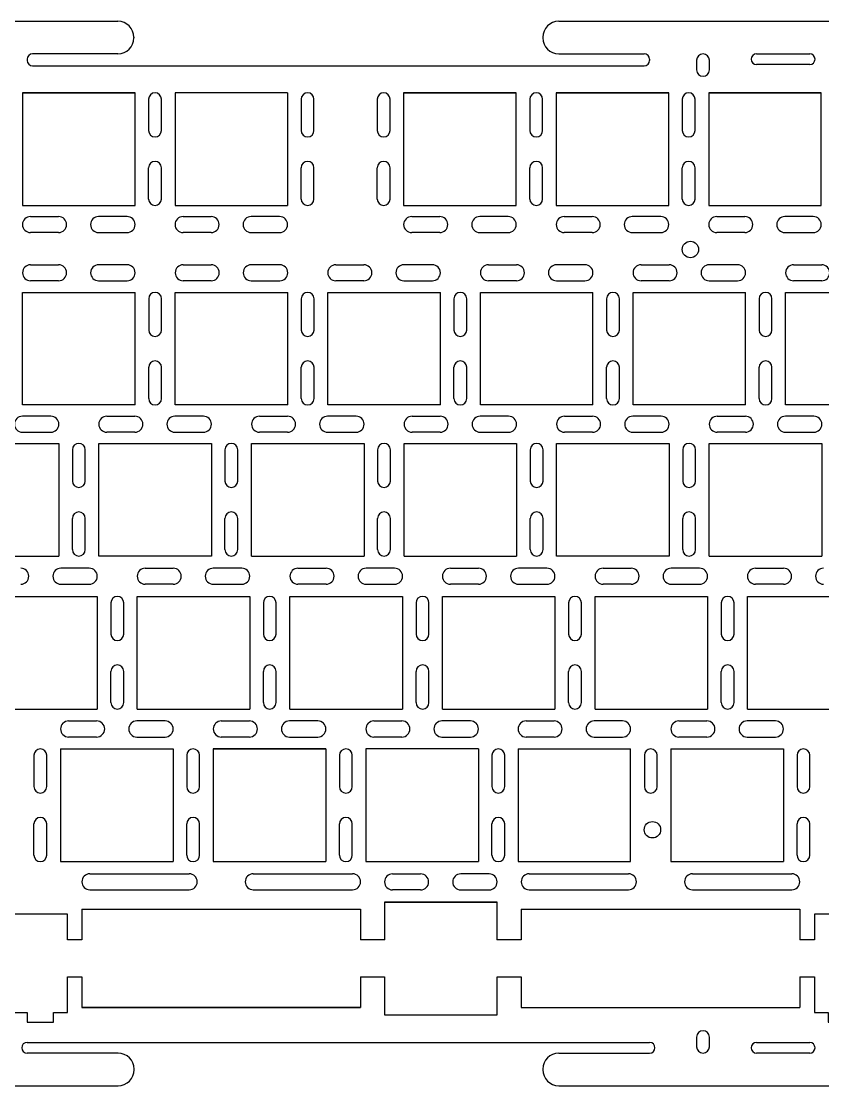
# Model space of a CAD drawing. Header units: millimetres. Extents: x -11 to 6802, y 2 to 721.
# Drawn here: x 5091.5 to 5191.5, y 533.9 to 666.7 of the extents above; entities that cross this region are included whole.
import ezdxf

# ---------------------------------------------------------------- set-up
doc = ezdxf.new("R2010")
doc.units = ezdxf.units.MM

msp = doc.modelspace()

# ---------------------------------------------------------------- linework, layer by layer
for p, q in [((5047.581, 666.668), (5103.561, 666.668)), ((5158.601, 666.668), (5214.601, 666.668)), ((5105.561, 664.668), (5105.561, 664.608)), ((5156.601, 664.668), (5156.601, 664.608)), ((5103.561, 662.608), (5092.901, 662.608)), ((5158.601, 662.608), (5169.261, 662.608)), ((5176.601, 662.608), (5176.601, 662.608)), ((5183.271, 662.608), (5189.911, 662.608)), ((5092.231, 661.938), (5092.231, 661.778)), ((5169.931, 661.938), (5169.931, 661.778)), ((5175.801, 661.808), (5175.801, 660.608)), ((5177.401, 660.608), (5177.401, 661.808)), ((5182.601, 661.938), (5182.601, 661.938)), ((5189.911, 661.268), (5183.271, 661.268)), ((5190.581, 661.938), (5190.581, 661.938)), ((5092.901, 661.108), (5169.261, 661.108)), ((5091.651, 657.748), (5091.651, 643.698)), ((5105.701, 657.748), (5091.651, 657.748)), ((5091.651, 657.748), (5105.701, 657.748)), ((5105.701, 643.698), (5105.701, 657.748)), ((5108.196, 657.748), (5108.196, 657.748)), ((5110.691, 657.748), (5110.691, 643.698)), ((5124.741, 657.748), (5110.691, 657.748)), ((5124.741, 657.748), (5124.741, 643.698)), ((5127.236, 657.748), (5127.236, 657.748)), ((5136.736, 657.748), (5136.736, 657.748)), ((5139.231, 657.748), (5139.231, 643.698)), ((5153.281, 657.748), (5139.231, 657.748)), ((5139.231, 657.748), (5153.281, 657.748)), ((5153.281, 643.698), (5153.281, 657.748)), ((5155.776, 657.748), (5155.776, 657.748)), ((5158.271, 657.748), (5158.271, 643.698)), ((5172.321, 657.748), (5158.271, 657.748)), ((5158.271, 657.748), (5172.321, 657.748)), ((5172.321, 643.698), (5172.321, 657.748)), ((5177.311, 657.748), (5177.311, 643.698)), ((5191.361, 657.748), (5177.311, 657.748)), ((5177.311, 657.748), (5191.361, 657.748)), ((5191.361, 643.698), (5191.361, 657.748)), ((5107.396, 656.948), (5107.396, 653.048)), ((5108.996, 653.048), (5108.996, 656.948)), ((5126.436, 656.948), (5126.436, 653.048)), ((5128.036, 653.048), (5128.036, 656.948)), ((5135.936, 656.948), (5135.936, 653.048)), ((5137.536, 653.048), (5137.536, 656.948)), ((5154.976, 656.948), (5154.976, 653.048)), ((5156.576, 653.048), (5156.576, 656.948)), ((5174.016, 656.948), (5174.016, 653.048)), ((5175.616, 653.048), (5175.616, 656.948)), ((5108.196, 652.248), (5108.196, 652.248)), ((5127.236, 652.248), (5127.236, 652.248)), ((5136.736, 652.248), (5136.736, 652.248)), ((5155.776, 652.248), (5155.776, 652.248)), ((5174.816, 652.248), (5174.816, 652.248)), ((5107.396, 644.498), (5107.396, 648.398)), ((5108.196, 649.198), (5108.196, 649.198)), ((5108.996, 644.498), (5108.996, 648.398)), ((5126.436, 644.498), (5126.436, 648.398)), ((5127.236, 649.198), (5127.236, 649.198)), ((5128.036, 644.498), (5128.036, 648.398)), ((5135.936, 644.498), (5135.936, 648.398)), ((5136.736, 649.198), (5136.736, 649.198)), ((5137.536, 644.498), (5137.536, 648.398)), ((5154.976, 644.498), (5154.976, 648.398)), ((5155.776, 649.198), (5155.776, 649.198)), ((5156.576, 644.498), (5156.576, 648.398)), ((5174.016, 644.498), (5174.016, 648.398)), ((5174.816, 649.198), (5174.816, 649.198)), ((5175.616, 644.498), (5175.616, 648.398)), ((5091.651, 643.698), (5105.701, 643.698)), ((5108.196, 643.698), (5108.196, 643.698)), ((5110.691, 643.698), (5124.741, 643.698)), ((5127.236, 643.698), (5127.236, 643.698)), ((5136.736, 643.698), (5136.736, 643.698)), ((5139.231, 643.698), (5153.281, 643.698)), ((5155.776, 643.698), (5155.776, 643.698)), ((5158.271, 643.698), (5172.321, 643.698)), ((5174.816, 643.698), (5174.816, 643.698)), ((5177.311, 643.698), (5191.361, 643.698)), ((5091.651, 641.308), (5091.651, 641.308)), ((5092.651, 642.308), (5096.151, 642.308)), ((5097.151, 641.308), (5097.151, 641.308)), ((5100.151, 641.308), (5100.151, 641.308)), ((5104.701, 642.308), (5101.151, 642.308)), ((5105.701, 641.308), (5105.701, 641.308)), ((5110.691, 641.308), (5110.691, 641.308)), ((5111.691, 642.308), (5115.191, 642.308)), ((5116.191, 641.308), (5116.191, 641.308)), ((5119.191, 641.308), (5119.191, 641.308)), ((5123.741, 642.308), (5120.191, 642.308)), ((5124.741, 641.308), (5124.741, 641.308)), ((5139.231, 641.308), (5139.231, 641.308)), ((5140.231, 642.308), (5143.731, 642.308)), ((5144.731, 641.308), (5144.731, 641.308)), ((5147.731, 641.308), (5147.731, 641.308)), ((5152.281, 642.308), (5148.731, 642.308)), ((5153.281, 641.308), (5153.281, 641.308)), ((5158.271, 641.308), (5158.271, 641.308)), ((5159.271, 642.308), (5162.771, 642.308)), ((5163.771, 641.308), (5163.771, 641.308)), ((5166.771, 641.308), (5166.771, 641.308)), ((5171.321, 642.308), (5167.771, 642.308)), ((5172.321, 641.308), (5172.321, 641.308)), ((5177.311, 641.308), (5177.311, 641.308)), ((5178.311, 642.308), (5181.811, 642.308)), ((5182.811, 641.308), (5182.811, 641.308)), ((5185.811, 641.308), (5185.811, 641.308)), ((5190.361, 642.308), (5186.811, 642.308)), ((5191.361, 641.308), (5191.361, 641.308)), ((5096.151, 640.308), (5092.651, 640.308)), ((5101.151, 640.308), (5104.701, 640.308)), ((5115.191, 640.308), (5111.691, 640.308)), ((5120.191, 640.308), (5123.741, 640.308)), ((5143.731, 640.308), (5140.231, 640.308)), ((5148.731, 640.308), (5152.281, 640.308)), ((5162.771, 640.308), (5159.271, 640.308)), ((5167.771, 640.308), (5171.321, 640.308)), ((5181.811, 640.308), (5178.311, 640.308)), ((5186.811, 640.308), (5190.361, 640.308)), ((5092.661, 636.298), (5096.161, 636.298)), ((5104.711, 636.298), (5101.161, 636.298)), ((5111.711, 636.298), (5115.211, 636.298)), ((5123.761, 636.298), (5120.211, 636.298)), ((5130.761, 636.298), (5134.261, 636.298)), ((5142.811, 636.298), (5139.261, 636.298)), ((5149.811, 636.298), (5153.311, 636.298)), ((5161.861, 636.298), (5158.311, 636.298)), ((5168.861, 636.298), (5172.361, 636.298)), ((5180.911, 636.298), (5177.361, 636.298)), ((5187.911, 636.298), (5191.411, 636.298)), ((5091.661, 635.298), (5091.661, 635.298)), ((5091.661, 635.298), (5091.661, 635.298)), ((5097.161, 635.298), (5097.161, 635.298)), ((5100.161, 635.298), (5100.161, 635.298)), ((5105.711, 635.298), (5105.711, 635.298)), ((5110.711, 635.298), (5110.711, 635.298)), ((5110.711, 635.298), (5110.711, 635.298)), ((5116.211, 635.298), (5116.211, 635.298)), ((5119.211, 635.298), (5119.211, 635.298)), ((5124.761, 635.298), (5124.761, 635.298)), ((5129.761, 635.298), (5129.761, 635.298)), ((5129.761, 635.298), (5129.761, 635.298)), ((5135.261, 635.298), (5135.261, 635.298)), ((5138.261, 635.298), (5138.261, 635.298)), ((5143.811, 635.298), (5143.811, 635.298)), ((5148.811, 635.298), (5148.811, 635.298)), ((5148.811, 635.298), (5148.811, 635.298)), ((5154.311, 635.298), (5154.311, 635.298)), ((5157.311, 635.298), (5157.311, 635.298)), ((5162.861, 635.298), (5162.861, 635.298)), ((5167.861, 635.298), (5167.861, 635.298)), ((5167.861, 635.298), (5167.861, 635.298)), ((5173.361, 635.298), (5173.361, 635.298)), ((5176.361, 635.298), (5176.361, 635.298)), ((5181.911, 635.298), (5181.911, 635.298)), ((5186.911, 635.298), (5186.911, 635.298)), ((5186.911, 635.298), (5186.911, 635.298)), ((5096.161, 634.298), (5092.661, 634.298)), ((5101.161, 634.298), (5104.711, 634.298)), ((5115.211, 634.298), (5111.711, 634.298)), ((5120.211, 634.298), (5123.761, 634.298)), ((5134.261, 634.298), (5130.761, 634.298)), ((5139.261, 634.298), (5142.811, 634.298)), ((5153.311, 634.298), (5149.811, 634.298)), ((5158.311, 634.298), (5161.861, 634.298)), ((5172.361, 634.298), (5168.861, 634.298)), ((5177.361, 634.298), (5180.911, 634.298)), ((5191.411, 634.298), (5187.911, 634.298)), ((5091.661, 618.808), (5091.661, 632.858)), ((5091.661, 632.858), (5105.711, 632.858)), ((5105.711, 618.808), (5105.711, 632.858)), ((5107.406, 632.058), (5107.406, 628.158)), ((5109.006, 628.158), (5109.006, 632.058)), ((5110.711, 618.808), (5110.711, 632.858)), ((5110.711, 632.858), (5124.761, 632.858)), ((5124.761, 618.808), (5124.761, 632.858)), ((5126.456, 632.058), (5126.456, 628.158)), ((5128.056, 628.158), (5128.056, 632.058)), ((5129.761, 618.808), (5129.761, 632.858)), ((5129.761, 632.858), (5143.811, 632.858)), ((5143.811, 618.808), (5143.811, 632.858)), ((5145.506, 632.058), (5145.506, 628.158)), ((5147.106, 628.158), (5147.106, 632.058)), ((5148.811, 618.808), (5148.811, 632.858)), ((5148.811, 632.858), (5162.861, 632.858)), ((5162.861, 618.808), (5162.861, 632.858)), ((5164.556, 632.058), (5164.556, 628.158)), ((5166.156, 628.158), (5166.156, 632.058)), ((5167.861, 618.808), (5167.861, 632.858)), ((5167.861, 632.858), (5181.911, 632.858)), ((5181.911, 618.808), (5181.911, 632.858)), ((5183.606, 632.058), (5183.606, 628.158)), ((5185.206, 628.158), (5185.206, 632.058)), ((5186.911, 618.808), (5186.911, 632.858)), ((5186.911, 632.858), (5200.961, 632.858)), ((5108.206, 627.358), (5108.206, 627.358)), ((5127.256, 627.358), (5127.256, 627.358)), ((5146.306, 627.358), (5146.306, 627.358)), ((5165.356, 627.358), (5165.356, 627.358)), ((5184.406, 627.358), (5184.406, 627.358)), ((5108.206, 624.308), (5108.206, 624.308)), ((5127.256, 624.308), (5127.256, 624.308)), ((5146.306, 624.308), (5146.306, 624.308)), ((5165.356, 624.308), (5165.356, 624.308)), ((5184.406, 624.308), (5184.406, 624.308)), ((5107.406, 619.608), (5107.406, 623.508)), ((5109.006, 619.608), (5109.006, 623.508)), ((5126.456, 619.608), (5126.456, 623.508)), ((5128.056, 619.608), (5128.056, 623.508)), ((5145.506, 619.608), (5145.506, 623.508)), ((5147.106, 619.608), (5147.106, 623.508)), ((5164.556, 619.608), (5164.556, 623.508)), ((5166.156, 619.608), (5166.156, 623.508)), ((5183.606, 619.608), (5183.606, 623.508)), ((5185.206, 619.608), (5185.206, 623.508)), ((5105.711, 618.808), (5091.661, 618.808)), ((5108.206, 618.808), (5108.206, 618.808)), ((5124.761, 618.808), (5110.711, 618.808)), ((5127.256, 618.808), (5127.256, 618.808)), ((5143.811, 618.808), (5129.761, 618.808)), ((5146.306, 618.808), (5146.306, 618.808)), ((5162.861, 618.808), (5148.811, 618.808)), ((5165.356, 618.808), (5165.356, 618.808)), ((5181.911, 618.808), (5167.861, 618.808)), ((5184.406, 618.808), (5184.406, 618.808)), ((5200.961, 618.808), (5186.911, 618.808)), ((5095.191, 617.413), (5091.641, 617.413)), ((5102.181, 617.413), (5105.681, 617.413)), ((5114.231, 617.413), (5110.681, 617.413)), ((5121.241, 617.413), (5124.741, 617.413)), ((5133.291, 617.413), (5129.741, 617.413)), ((5140.281, 617.413), (5143.781, 617.413)), ((5152.331, 617.413), (5148.781, 617.413)), ((5159.321, 617.413), (5162.821, 617.413)), ((5171.371, 617.413), (5167.821, 617.413)), ((5178.381, 617.413), (5181.881, 617.413)), ((5190.431, 617.413), (5186.881, 617.413)), ((5096.191, 616.413), (5096.191, 616.413)), ((5101.181, 616.413), (5101.181, 616.413)), ((5101.181, 616.413), (5101.181, 616.413)), ((5106.681, 616.413), (5106.681, 616.413)), ((5109.681, 616.413), (5109.681, 616.413)), ((5115.231, 616.413), (5115.231, 616.413)), ((5120.241, 616.413), (5120.241, 616.413)), ((5120.241, 616.413), (5120.241, 616.413)), ((5125.741, 616.413), (5125.741, 616.413)), ((5128.741, 616.413), (5128.741, 616.413)), ((5134.291, 616.413), (5134.291, 616.413)), ((5139.281, 616.413), (5139.281, 616.413)), ((5139.281, 616.413), (5139.281, 616.413)), ((5144.781, 616.413), (5144.781, 616.413)), ((5147.781, 616.413), (5147.781, 616.413)), ((5153.331, 616.413), (5153.331, 616.413)), ((5158.321, 616.413), (5158.321, 616.413)), ((5158.321, 616.413), (5158.321, 616.413)), ((5163.821, 616.413), (5163.821, 616.413)), ((5166.821, 616.413), (5166.821, 616.413)), ((5172.371, 616.413), (5172.371, 616.413)), ((5177.381, 616.413), (5177.381, 616.413)), ((5177.381, 616.413), (5177.381, 616.413)), ((5182.881, 616.413), (5182.881, 616.413)), ((5185.881, 616.413), (5185.881, 616.413)), ((5191.431, 616.413), (5191.431, 616.413)), ((5091.641, 615.413), (5095.191, 615.413)), ((5105.681, 615.413), (5102.181, 615.413)), ((5110.681, 615.413), (5114.231, 615.413)), ((5124.741, 615.413), (5121.241, 615.413)), ((5129.741, 615.413), (5133.291, 615.413)), ((5143.781, 615.413), (5140.281, 615.413)), ((5148.781, 615.413), (5152.331, 615.413)), ((5162.821, 615.413), (5159.321, 615.413)), ((5167.821, 615.413), (5171.371, 615.413)), ((5181.881, 615.413), (5178.381, 615.413)), ((5186.881, 615.413), (5190.431, 615.413)), ((5082.141, 614.018), (5096.191, 614.018)), ((5096.191, 614.018), (5096.191, 599.968)), ((5101.181, 599.968), (5101.181, 614.018)), ((5101.181, 614.018), (5115.231, 614.018)), ((5115.231, 614.018), (5115.231, 599.968)), ((5120.241, 599.968), (5120.241, 614.018)), ((5120.241, 614.018), (5134.291, 614.018)), ((5134.291, 614.018), (5134.291, 599.968)), ((5139.281, 599.968), (5139.281, 614.018)), ((5139.281, 614.018), (5153.331, 614.018)), ((5153.331, 614.018), (5153.331, 599.968)), ((5158.321, 599.968), (5158.321, 614.018)), ((5158.321, 614.018), (5172.371, 614.018)), ((5172.371, 614.018), (5172.371, 599.968)), ((5177.381, 599.968), (5177.381, 614.018)), ((5177.381, 614.018), (5191.431, 614.018)), ((5191.431, 614.018), (5191.431, 599.968)), ((5097.886, 613.218), (5097.886, 609.318)), ((5099.486, 609.318), (5099.486, 613.218)), ((5116.926, 613.218), (5116.926, 609.318)), ((5118.526, 609.318), (5118.526, 613.218)), ((5135.986, 613.218), (5135.986, 609.318)), ((5137.586, 609.318), (5137.586, 613.218)), ((5155.026, 613.218), (5155.026, 609.318)), ((5156.626, 609.318), (5156.626, 613.218)), ((5174.066, 613.218), (5174.066, 609.318)), ((5175.666, 609.318), (5175.666, 613.218)), ((5098.686, 608.518), (5098.686, 608.518)), ((5117.726, 608.518), (5117.726, 608.518)), ((5136.786, 608.518), (5136.786, 608.518)), ((5155.826, 608.518), (5155.826, 608.518)), ((5174.866, 608.518), (5174.866, 608.518)), ((5098.686, 605.468), (5098.686, 605.468)), ((5117.726, 605.468), (5117.726, 605.468)), ((5136.786, 605.468), (5136.786, 605.468)), ((5155.826, 605.468), (5155.826, 605.468)), ((5174.866, 605.468), (5174.866, 605.468)), ((5097.886, 600.768), (5097.886, 604.668)), ((5099.486, 600.768), (5099.486, 604.668)), ((5116.926, 600.768), (5116.926, 604.668)), ((5118.526, 600.768), (5118.526, 604.668)), ((5135.986, 600.768), (5135.986, 604.668)), ((5137.586, 600.768), (5137.586, 604.668)), ((5155.026, 600.768), (5155.026, 604.668)), ((5156.626, 600.768), (5156.626, 604.668)), ((5174.066, 600.768), (5174.066, 604.668)), ((5175.666, 600.768), (5175.666, 604.668)), ((5082.141, 599.968), (5096.191, 599.968)), ((5098.686, 599.968), (5098.686, 599.968)), ((5115.231, 599.968), (5101.181, 599.968)), ((5117.726, 599.968), (5117.726, 599.968)), ((5120.241, 599.968), (5134.291, 599.968)), ((5136.786, 599.968), (5136.786, 599.968)), ((5139.281, 599.968), (5153.331, 599.968)), ((5155.826, 599.968), (5155.826, 599.968)), ((5172.371, 599.968), (5158.321, 599.968)), ((5174.866, 599.968), (5174.866, 599.968)), ((5177.381, 599.968), (5191.431, 599.968)), ((5099.991, 598.448), (5096.441, 598.448)), ((5106.971, 598.448), (5110.471, 598.448)), ((5119.021, 598.448), (5115.471, 598.448)), ((5126.041, 598.448), (5129.541, 598.448)), ((5138.091, 598.448), (5134.541, 598.448)), ((5145.071, 598.448), (5148.571, 598.448)), ((5157.121, 598.448), (5153.571, 598.448)), ((5164.121, 598.448), (5167.621, 598.448)), ((5176.171, 598.448), (5172.621, 598.448)), ((5183.151, 598.448), (5186.651, 598.448)), ((5092.441, 597.448), (5092.441, 597.448)), ((5095.441, 597.448), (5095.441, 597.448)), ((5096.441, 596.448), (5099.991, 596.448)), ((5100.991, 597.448), (5100.991, 597.448)), ((5105.971, 597.448), (5105.971, 597.448)), ((5105.971, 597.448), (5105.971, 597.448)), ((5110.471, 596.448), (5106.971, 596.448)), ((5111.471, 597.448), (5111.471, 597.448)), ((5114.471, 597.448), (5114.471, 597.448)), ((5115.471, 596.448), (5119.021, 596.448)), ((5120.021, 597.448), (5120.021, 597.448)), ((5125.041, 597.448), (5125.041, 597.448)), ((5125.041, 597.448), (5125.041, 597.448)), ((5129.541, 596.448), (5126.041, 596.448)), ((5130.541, 597.448), (5130.541, 597.448)), ((5133.541, 597.448), (5133.541, 597.448)), ((5134.541, 596.448), (5138.091, 596.448)), ((5139.091, 597.448), (5139.091, 597.448)), ((5144.071, 597.448), (5144.071, 597.448)), ((5144.071, 597.448), (5144.071, 597.448)), ((5148.571, 596.448), (5145.071, 596.448)), ((5149.571, 597.448), (5149.571, 597.448)), ((5152.571, 597.448), (5152.571, 597.448)), ((5153.571, 596.448), (5157.121, 596.448)), ((5158.121, 597.448), (5158.121, 597.448)), ((5163.121, 597.448), (5163.121, 597.448)), ((5163.121, 597.448), (5163.121, 597.448)), ((5167.621, 596.448), (5164.121, 596.448)), ((5168.621, 597.448), (5168.621, 597.448)), ((5171.621, 597.448), (5171.621, 597.448)), ((5172.621, 596.448), (5176.171, 596.448)), ((5177.171, 597.448), (5177.171, 597.448)), ((5182.151, 597.448), (5182.151, 597.448)), ((5182.151, 597.448), (5182.151, 597.448)), ((5186.651, 596.448), (5183.151, 596.448)), ((5187.651, 597.448), (5187.651, 597.448)), ((5190.651, 597.448), (5190.651, 597.448)), ((5086.941, 594.928), (5100.991, 594.928)), ((5100.991, 594.928), (5100.991, 580.878)), ((5105.971, 580.878), (5105.971, 594.928)), ((5105.971, 594.928), (5120.021, 594.928)), ((5120.021, 594.928), (5120.021, 580.878)), ((5125.041, 580.878), (5125.041, 594.928)), ((5125.041, 594.928), (5139.091, 594.928)), ((5139.091, 594.928), (5139.091, 580.878)), ((5144.071, 580.878), (5144.071, 594.928)), ((5144.071, 594.928), (5158.121, 594.928)), ((5158.121, 594.928), (5158.121, 580.878)), ((5163.121, 580.878), (5163.121, 594.928)), ((5163.121, 594.928), (5177.171, 594.928)), ((5177.171, 594.928), (5177.171, 580.878)), ((5182.151, 580.878), (5182.151, 594.928)), ((5182.151, 594.928), (5196.201, 594.928)), ((5102.686, 594.128), (5102.686, 590.228)), ((5104.286, 590.228), (5104.286, 594.128)), ((5121.716, 594.128), (5121.716, 590.228)), ((5123.316, 590.228), (5123.316, 594.128)), ((5140.786, 594.128), (5140.786, 590.228)), ((5142.386, 590.228), (5142.386, 594.128)), ((5159.816, 594.128), (5159.816, 590.228)), ((5161.416, 590.228), (5161.416, 594.128)), ((5178.866, 594.128), (5178.866, 590.228)), ((5180.466, 590.228), (5180.466, 594.128)), ((5103.486, 589.428), (5103.486, 589.428)), ((5122.516, 589.428), (5122.516, 589.428)), ((5141.586, 589.428), (5141.586, 589.428)), ((5160.616, 589.428), (5160.616, 589.428)), ((5179.666, 589.428), (5179.666, 589.428)), ((5102.686, 581.678), (5102.686, 585.578)), ((5103.486, 586.378), (5103.486, 586.378)), ((5104.286, 581.678), (5104.286, 585.578)), ((5121.716, 581.678), (5121.716, 585.578)), ((5122.516, 586.378), (5122.516, 586.378)), ((5123.316, 581.678), (5123.316, 585.578)), ((5140.786, 581.678), (5140.786, 585.578)), ((5141.586, 586.378), (5141.586, 586.378)), ((5142.386, 581.678), (5142.386, 585.578)), ((5159.816, 581.678), (5159.816, 585.578)), ((5160.616, 586.378), (5160.616, 586.378)), ((5161.416, 581.678), (5161.416, 585.578)), ((5178.866, 581.678), (5178.866, 585.578)), ((5179.666, 586.378), (5179.666, 586.378)), ((5180.466, 581.678), (5180.466, 585.578)), ((5086.941, 580.878), (5100.991, 580.878)), ((5103.486, 580.878), (5103.486, 580.878)), ((5105.971, 580.878), (5120.021, 580.878)), ((5122.516, 580.878), (5122.516, 580.878)), ((5125.041, 580.878), (5139.091, 580.878)), ((5141.586, 580.878), (5141.586, 580.878)), ((5144.071, 580.878), (5158.121, 580.878)), ((5160.616, 580.878), (5160.616, 580.878)), ((5163.121, 580.878), (5177.171, 580.878)), ((5179.666, 580.878), (5179.666, 580.878)), ((5182.151, 580.878), (5196.201, 580.878)), ((5097.411, 579.393), (5100.911, 579.393)), ((5109.461, 579.393), (5105.911, 579.393)), ((5116.471, 579.393), (5119.971, 579.393)), ((5128.521, 579.393), (5124.971, 579.393)), ((5135.511, 579.393), (5139.011, 579.393)), ((5147.561, 579.393), (5144.011, 579.393)), ((5154.511, 579.393), (5158.011, 579.393)), ((5166.561, 579.393), (5163.011, 579.393)), ((5173.591, 579.393), (5177.091, 579.393)), ((5185.641, 579.393), (5182.091, 579.393)), ((5096.411, 578.393), (5096.411, 578.393)), ((5096.411, 578.393), (5096.411, 578.393)), ((5101.911, 578.393), (5101.911, 578.393)), ((5104.911, 578.393), (5104.911, 578.393)), ((5110.461, 578.393), (5110.461, 578.393)), ((5115.471, 578.393), (5115.471, 578.393)), ((5115.471, 578.393), (5115.471, 578.393)), ((5120.971, 578.393), (5120.971, 578.393)), ((5123.971, 578.393), (5123.971, 578.393)), ((5129.521, 578.393), (5129.521, 578.393)), ((5134.511, 578.393), (5134.511, 578.393)), ((5134.511, 578.393), (5134.511, 578.393)), ((5140.011, 578.393), (5140.011, 578.393)), ((5143.011, 578.393), (5143.011, 578.393)), ((5148.561, 578.393), (5148.561, 578.393)), ((5153.511, 578.393), (5153.511, 578.393)), ((5153.511, 578.393), (5153.511, 578.393)), ((5159.011, 578.393), (5159.011, 578.393)), ((5162.011, 578.393), (5162.011, 578.393)), ((5167.561, 578.393), (5167.561, 578.393)), ((5172.591, 578.393), (5172.591, 578.393)), ((5172.591, 578.393), (5172.591, 578.393)), ((5178.091, 578.393), (5178.091, 578.393)), ((5181.091, 578.393), (5181.091, 578.393)), ((5186.641, 578.393), (5186.641, 578.393)), ((5100.911, 577.393), (5097.411, 577.393)), ((5105.911, 577.393), (5109.461, 577.393)), ((5119.971, 577.393), (5116.471, 577.393)), ((5124.971, 577.393), (5128.521, 577.393)), ((5139.011, 577.393), (5135.511, 577.393)), ((5144.011, 577.393), (5147.561, 577.393)), ((5158.011, 577.393), (5154.511, 577.393)), ((5163.011, 577.393), (5166.561, 577.393)), ((5177.091, 577.393), (5173.591, 577.393)), ((5182.091, 577.393), (5185.641, 577.393)), ((5093.076, 575.108), (5093.076, 571.208)), ((5094.676, 571.208), (5094.676, 575.108)), ((5096.411, 575.908), (5110.461, 575.908)), ((5096.411, 575.908), (5096.411, 561.858)), ((5096.411, 575.908), (5110.461, 575.908)), ((5096.411, 575.908), (5110.461, 575.908)), ((5110.461, 575.908), (5110.461, 561.858)), ((5112.156, 575.108), (5112.156, 571.208)), ((5113.756, 571.208), (5113.756, 575.108)), ((5115.471, 575.908), (5115.471, 561.858)), ((5129.521, 575.908), (5115.471, 575.908)), ((5115.471, 575.908), (5129.521, 575.908)), ((5129.521, 575.908), (5129.521, 561.858)), ((5131.216, 575.108), (5131.216, 571.208)), ((5132.816, 571.208), (5132.816, 575.108)), ((5134.511, 575.908), (5134.511, 561.858)), ((5148.561, 575.908), (5134.511, 575.908)), ((5148.561, 575.908), (5148.561, 561.858)), ((5150.256, 575.108), (5150.256, 571.208)), ((5151.856, 571.208), (5151.856, 575.108)), ((5153.511, 575.908), (5167.561, 575.908)), ((5153.511, 575.908), (5153.511, 561.858)), ((5153.511, 575.908), (5167.561, 575.908)), ((5153.511, 575.908), (5167.561, 575.908)), ((5153.511, 575.908), (5167.561, 575.908)), ((5167.561, 561.858), (5167.561, 575.908)), ((5169.276, 575.108), (5169.276, 571.208)), ((5170.876, 571.208), (5170.876, 575.108)), ((5172.591, 575.908), (5186.641, 575.908)), ((5172.591, 575.908), (5172.591, 561.858)), ((5172.591, 575.908), (5186.641, 575.908)), ((5172.591, 575.908), (5186.641, 575.908)), ((5186.641, 575.908), (5186.641, 561.858)), ((5188.336, 575.108), (5188.336, 571.208)), ((5189.936, 571.208), (5189.936, 575.108)), ((5093.876, 570.408), (5093.876, 570.408)), ((5112.956, 570.408), (5112.956, 570.408)), ((5132.016, 570.408), (5132.016, 570.408)), ((5151.056, 570.408), (5151.056, 570.408)), ((5170.076, 570.408), (5170.076, 570.408)), ((5189.136, 570.408), (5189.136, 570.408)), ((5093.876, 567.358), (5093.876, 567.358)), ((5112.956, 567.358), (5112.956, 567.358)), ((5132.016, 567.358), (5132.016, 567.358)), ((5151.056, 567.358), (5151.056, 567.358)), ((5189.136, 567.358), (5189.136, 567.358)), ((5093.076, 562.658), (5093.076, 566.558)), ((5094.676, 562.658), (5094.676, 566.558)), ((5112.156, 562.658), (5112.156, 566.558)), ((5113.756, 562.658), (5113.756, 566.558)), ((5131.216, 562.658), (5131.216, 566.558)), ((5132.816, 562.658), (5132.816, 566.558)), ((5150.256, 562.658), (5150.256, 566.558)), ((5151.856, 562.658), (5151.856, 566.558)), ((5188.336, 562.658), (5188.336, 566.558)), ((5189.936, 562.658), (5189.936, 566.558)), ((5093.876, 561.858), (5093.876, 561.858)), ((5096.411, 561.858), (5110.461, 561.858)), ((5112.956, 561.858), (5112.956, 561.858)), ((5115.471, 561.858), (5129.521, 561.858)), ((5132.016, 561.858), (5132.016, 561.858)), ((5134.511, 561.858), (5148.561, 561.858)), ((5151.056, 561.858), (5151.056, 561.858)), ((5153.511, 561.858), (5167.561, 561.858)), ((5172.591, 561.858), (5186.641, 561.858)), ((5189.136, 561.858), (5189.136, 561.858)), ((5100.071, 560.333), (5112.461, 560.333)), ((5120.461, 560.333), (5132.851, 560.333)), ((5137.851, 560.32), (5141.351, 560.32)), ((5149.901, 560.32), (5146.351, 560.32)), ((5154.901, 560.333), (5167.291, 560.333)), ((5175.291, 560.333), (5187.681, 560.333)), ((5099.071, 559.333), (5099.071, 559.333)), ((5113.461, 559.333), (5113.461, 559.333)), ((5119.461, 559.333), (5119.461, 559.333)), ((5133.851, 559.333), (5133.851, 559.333)), ((5136.851, 559.32), (5136.851, 559.32)), ((5136.851, 559.32), (5136.851, 559.32)), ((5142.351, 559.32), (5142.351, 559.32)), ((5145.351, 559.32), (5145.351, 559.32)), ((5150.901, 559.32), (5150.901, 559.32)), ((5153.901, 559.333), (5153.901, 559.333)), ((5168.291, 559.333), (5168.291, 559.333)), ((5174.291, 559.333), (5174.291, 559.333)), ((5188.681, 559.333), (5188.681, 559.333)), ((5100.071, 558.333), (5112.461, 558.333)), ((5120.461, 558.333), (5132.851, 558.333)), ((5141.351, 558.32), (5137.851, 558.32)), ((5146.351, 558.32), (5149.901, 558.32)), ((5154.901, 558.333), (5167.291, 558.333)), ((5175.291, 558.333), (5187.681, 558.333)), ((5136.851, 556.808), (5150.901, 556.808)), ((5136.851, 556.808), (5136.851, 552.083)), ((5150.901, 556.808), (5136.851, 556.808)), ((5150.901, 552.083), (5150.901, 556.808)), ((5099.071, 555.908), (5099.071, 552.083)), ((5099.071, 555.908), (5133.851, 555.908)), ((5133.851, 555.908), (5133.851, 552.083)), ((5153.901, 555.908), (5153.901, 552.083)), ((5153.901, 555.908), (5188.681, 555.908)), ((5188.681, 555.908), (5188.681, 552.083)), ((5099.071, 547.483), (5099.071, 543.658)), ((5133.851, 547.483), (5133.851, 543.658)), ((5136.851, 547.483), (5136.851, 542.758)), ((5150.901, 542.758), (5150.901, 547.483)), ((5153.901, 547.483), (5153.901, 543.658)), ((5188.681, 547.483), (5188.681, 543.658)), ((5133.851, 543.658), (5099.071, 543.658)), ((5099.071, 543.658), (5133.851, 543.658)), ((5153.901, 543.658), (5188.681, 543.658)), ((5136.851, 542.758), (5150.901, 542.758)), ((5136.851, 542.758), (5150.901, 542.758)), ((5136.851, 542.758), (5150.901, 542.758)), ((5176.601, 540.758), (5176.601, 540.758)), ((5092.231, 539.298), (5169.931, 539.298)), ((5175.801, 539.958), (5175.801, 538.758)), ((5177.401, 538.758), (5177.401, 539.958)), ((5183.271, 539.298), (5189.911, 539.298)), ((5091.561, 538.628), (5091.561, 538.628)), ((5103.561, 537.958), (5092.231, 537.958)), ((5158.601, 537.958), (5169.931, 537.958)), ((5170.601, 538.628), (5170.601, 538.628)), ((5182.601, 538.628), (5182.601, 538.628)), ((5189.911, 537.958), (5183.271, 537.958)), ((5190.581, 538.628), (5190.581, 538.628)), ((5105.581, 535.898), (5105.581, 535.958)), ((5156.601, 535.958), (5156.601, 535.898)), ((5047.581, 533.898), (5103.581, 533.898)), ((5158.601, 533.898), (5214.601, 533.898))]:
    msp.add_line(p, q)
at = {"color": 0}
for points in [[(5136.876, 556.783), (5136.876, 556.783)], [(5099.071, 552.083), (5097.251, 552.083), (5097.251, 555.313), (5090.501, 555.313), (5090.501, 552.083), (5089.676, 552.083), (5089.676, 549.284), (5090.501, 549.284), (5090.501, 543.014), (5092.226, 543.014), (5092.226, 541.814), (5095.525, 541.814), (5095.525, 543.014), (5097.251, 543.014), (5097.251, 547.483), (5099.071, 547.483)], [(5188.681, 547.483), (5190.501, 547.483), (5190.501, 543.014), (5192.225, 543.014), (5192.225, 541.814), (5195.525, 541.814), (5195.525, 543.014), (5197.25, 543.014), (5197.25, 549.284), (5198.076, 549.284), (5198.076, 552.083), (5197.25, 552.083), (5197.25, 555.313), (5190.501, 555.313), (5190.501, 552.083), (5188.681, 552.083)], [(5136.876, 552.083), (5133.851, 552.083)], [(5153.901, 552.083), (5150.875, 552.083)], [(5133.851, 547.483), (5136.851, 547.483)], [(5150.901, 547.483), (5153.901, 547.483)]]:
    msp.add_lwpolyline(points, dxfattribs=at)
for centre in [(5175.026, 638.203), (5170.286, 565.823)]:
    msp.add_circle(centre, 1.025)
for centre, radius, start, end in [((5103.561, 664.668), 2, 0, 90), ((5158.601, 664.668), 2, 90, 180), ((5103.561, 664.608), 2, 270, 0), ((5158.601, 664.608), 2, 180, 270), ((5092.901, 661.938), 0.67, 90, 180), ((5169.261, 661.938), 0.67, 360, 90), ((5176.601, 661.808), 0.8, 90, 180), ((5176.601, 661.808), 0.8, 0, 90), ((5183.271, 661.938), 0.67, 90, 180), ((5189.911, 661.938), 0.67, 0, 90), ((5092.901, 661.778), 0.67, 180, 270), ((5169.261, 661.778), 0.67, 270, 360), ((5183.271, 661.938), 0.67, 180, 270), ((5189.911, 661.938), 0.67, 270, 0), ((5176.601, 660.608), 0.8, 180, 270), ((5176.601, 660.608), 0.8, 270, 0), ((5108.196, 656.948), 0.8, 90, 180), ((5108.196, 656.948), 0.8, 0, 90), ((5127.236, 656.948), 0.8, 90, 180), ((5127.236, 656.948), 0.8, 0, 90), ((5136.736, 656.948), 0.8, 90, 180), ((5136.736, 656.948), 0.8, 0, 90), ((5155.776, 656.948), 0.8, 90, 180), ((5155.776, 656.948), 0.8, 0, 90), ((5174.816, 656.948), 0.8, 90, 180), ((5174.816, 656.948), 0.8, 0, 90), ((5108.196, 653.048), 0.8, 180, 270), ((5108.196, 653.048), 0.8, 270, 0), ((5127.236, 653.048), 0.8, 180, 270), ((5127.236, 653.048), 0.8, 270, 0), ((5136.736, 653.048), 0.8, 180, 270), ((5136.736, 653.048), 0.8, 270, 0), ((5155.776, 653.048), 0.8, 180, 270), ((5155.776, 653.048), 0.8, 270, 0), ((5174.816, 653.048), 0.8, 180, 270), ((5174.816, 653.048), 0.8, 270, 0), ((5108.196, 648.398), 0.8, 90, 180), ((5108.196, 648.398), 0.8, 0, 90), ((5127.236, 648.398), 0.8, 90, 180), ((5127.236, 648.398), 0.8, 0, 90), ((5136.736, 648.398), 0.8, 90, 180), ((5136.736, 648.398), 0.8, 0, 90), ((5155.776, 648.398), 0.8, 90, 180), ((5155.776, 648.398), 0.8, 0, 90), ((5174.816, 648.398), 0.8, 90, 180), ((5174.816, 648.398), 0.8, 0, 90), ((5108.196, 644.498), 0.8, 180, 270), ((5108.196, 644.498), 0.8, 270, 0), ((5127.236, 644.498), 0.8, 180, 270), ((5127.236, 644.498), 0.8, 270, 0), ((5136.736, 644.498), 0.8, 180, 270), ((5136.736, 644.498), 0.8, 270, 0), ((5155.776, 644.498), 0.8, 180, 270), ((5155.776, 644.498), 0.8, 270, 0), ((5174.816, 644.498), 0.8, 180, 270), ((5174.816, 644.498), 0.8, 270, 0), ((5092.651, 641.308), 1, 90, 180), ((5092.651, 641.308), 1, 180, 270), ((5096.151, 641.308), 1, 0, 90), ((5096.151, 641.308), 1, 270, 0), ((5101.151, 641.308), 1, 90, 180), ((5101.151, 641.308), 1, 180, 270), ((5104.701, 641.308), 1, 0, 90), ((5104.701, 641.308), 1, 270, 0), ((5111.691, 641.308), 1, 90, 180), ((5111.691, 641.308), 1, 180, 270), ((5115.191, 641.308), 1, 0, 90), ((5115.191, 641.308), 1, 270, 0), ((5120.191, 641.308), 1, 90, 180), ((5120.191, 641.308), 1, 180, 270), ((5123.741, 641.308), 1, 0, 90), ((5123.741, 641.308), 1, 270, 0), ((5140.231, 641.308), 1, 90, 180), ((5140.231, 641.308), 1, 180, 270), ((5143.731, 641.308), 1, 0, 90), ((5143.731, 641.308), 1, 270, 0), ((5148.731, 641.308), 1, 90, 180), ((5148.731, 641.308), 1, 180, 270), ((5152.281, 641.308), 1, 0, 90), ((5152.281, 641.308), 1, 270, 0), ((5159.271, 641.308), 1, 90, 180), ((5159.271, 641.308), 1, 180, 270), ((5162.771, 641.308), 1, 0, 90), ((5162.771, 641.308), 1, 270, 0), ((5167.771, 641.308), 1, 90, 180), ((5167.771, 641.308), 1, 180, 270), ((5171.321, 641.308), 1, 0, 90), ((5171.321, 641.308), 1, 270, 0), ((5178.311, 641.308), 1, 90, 180), ((5178.311, 641.308), 1, 180, 270), ((5181.811, 641.308), 1, 0, 90), ((5181.811, 641.308), 1, 270, 0), ((5186.811, 641.308), 1, 90, 180), ((5186.811, 641.308), 1, 180, 270), ((5190.361, 641.308), 1, 0, 90), ((5190.361, 641.308), 1, 270, 0), ((5092.661, 635.298), 1, 90, 180), ((5096.161, 635.298), 1, 0, 90), ((5101.161, 635.298), 1, 90, 180), ((5104.711, 635.298), 1, 0, 90), ((5111.711, 635.298), 1, 90, 180), ((5115.211, 635.298), 1, 0, 90), ((5120.211, 635.298), 1, 90, 180), ((5123.761, 635.298), 1, 0, 90), ((5130.761, 635.298), 1, 90, 180), ((5134.261, 635.298), 1, 0, 90), ((5139.261, 635.298), 1, 90, 180), ((5142.811, 635.298), 1, 0, 90), ((5149.811, 635.298), 1, 90, 180), ((5153.311, 635.298), 1, 0, 90), ((5158.311, 635.298), 1, 90, 180), ((5161.861, 635.298), 1, 0, 90), ((5168.861, 635.298), 1, 90, 180), ((5172.361, 635.298), 1, 0, 90), ((5177.361, 635.298), 1, 90, 180), ((5180.911, 635.298), 1, 0, 90), ((5187.911, 635.298), 1, 90, 180), ((5191.411, 635.298), 1, 0, 90), ((5092.661, 635.298), 1, 180, 270), ((5096.161, 635.298), 1, 270, 0), ((5101.161, 635.298), 1, 180, 270), ((5104.711, 635.298), 1, 270, 0), ((5111.711, 635.298), 1, 180, 270), ((5115.211, 635.298), 1, 270, 0), ((5120.211, 635.298), 1, 180, 270), ((5123.761, 635.298), 1, 270, 0), ((5130.761, 635.298), 1, 180, 270), ((5134.261, 635.298), 1, 270, 0), ((5139.261, 635.298), 1, 180, 270), ((5142.811, 635.298), 1, 270, 0), ((5149.811, 635.298), 1, 180, 270), ((5153.311, 635.298), 1, 270, 0), ((5158.311, 635.298), 1, 180, 270), ((5161.861, 635.298), 1, 270, 0), ((5168.861, 635.298), 1, 180, 270), ((5172.361, 635.298), 1, 270, 0), ((5177.361, 635.298), 1, 180, 270), ((5180.911, 635.298), 1, 270, 0), ((5187.911, 635.298), 1, 180, 270), ((5191.411, 635.298), 1, 270, 0), ((5108.206, 632.058), 0.8, 90, 180), ((5108.206, 632.058), 0.8, 0, 90), ((5127.256, 632.058), 0.8, 90, 180), ((5127.256, 632.058), 0.8, 0, 90), ((5146.306, 632.058), 0.8, 90, 180), ((5146.306, 632.058), 0.8, 0, 90), ((5165.356, 632.058), 0.8, 90, 180), ((5165.356, 632.058), 0.8, 0, 90), ((5184.406, 632.058), 0.8, 90, 180), ((5184.406, 632.058), 0.8, 0, 90), ((5108.206, 628.158), 0.8, 180, 270), ((5108.206, 628.158), 0.8, 270, 0), ((5127.256, 628.158), 0.8, 180, 270), ((5127.256, 628.158), 0.8, 270, 0), ((5146.306, 628.158), 0.8, 180, 270), ((5146.306, 628.158), 0.8, 270, 0), ((5165.356, 628.158), 0.8, 180, 270), ((5165.356, 628.158), 0.8, 270, 0), ((5184.406, 628.158), 0.8, 180, 270), ((5184.406, 628.158), 0.8, 270, 0), ((5108.206, 623.508), 0.8, 90, 180), ((5108.206, 623.508), 0.8, 0, 90), ((5127.256, 623.508), 0.8, 90, 180), ((5127.256, 623.508), 0.8, 0, 90), ((5146.306, 623.508), 0.8, 90, 180), ((5146.306, 623.508), 0.8, 0, 90), ((5165.356, 623.508), 0.8, 90, 180), ((5165.356, 623.508), 0.8, 0, 90), ((5184.406, 623.508), 0.8, 90, 180), ((5184.406, 623.508), 0.8, 0, 90), ((5108.206, 619.608), 0.8, 180, 270), ((5108.206, 619.608), 0.8, 270, 0), ((5127.256, 619.608), 0.8, 180, 270), ((5127.256, 619.608), 0.8, 270, 0), ((5146.306, 619.608), 0.8, 180, 270), ((5146.306, 619.608), 0.8, 270, 0), ((5165.356, 619.608), 0.8, 180, 270), ((5165.356, 619.608), 0.8, 270, 0), ((5184.406, 619.608), 0.8, 180, 270), ((5184.406, 619.608), 0.8, 270, 0), ((5091.641, 616.413), 1, 90, 180), ((5095.191, 616.413), 1, 0, 90), ((5102.181, 616.413), 1, 90, 180), ((5105.681, 616.413), 1, 0, 90), ((5110.681, 616.413), 1, 90, 180), ((5114.231, 616.413), 1, 0, 90), ((5121.241, 616.413), 1, 90, 180), ((5124.741, 616.413), 1, 0, 90), ((5129.741, 616.413), 1, 90, 180), ((5133.291, 616.413), 1, 0, 90), ((5140.281, 616.413), 1, 90, 180), ((5143.781, 616.413), 1, 0, 90), ((5148.781, 616.413), 1, 90, 180), ((5152.331, 616.413), 1, 0, 90), ((5159.321, 616.413), 1, 90, 180), ((5162.821, 616.413), 1, 0, 90), ((5167.821, 616.413), 1, 90, 180), ((5171.371, 616.413), 1, 0, 90), ((5178.381, 616.413), 1, 90, 180), ((5181.881, 616.413), 1, 0, 90), ((5186.881, 616.413), 1, 90, 180), ((5190.431, 616.413), 1, 0, 90), ((5091.641, 616.413), 1, 180, 270), ((5095.191, 616.413), 1, 270, 0), ((5102.181, 616.413), 1, 180, 270), ((5105.681, 616.413), 1, 270, 0), ((5110.681, 616.413), 1, 180, 270), ((5114.231, 616.413), 1, 270, 0), ((5121.241, 616.413), 1, 180, 270), ((5124.741, 616.413), 1, 270, 0), ((5129.741, 616.413), 1, 180, 270), ((5133.291, 616.413), 1, 270, 0), ((5140.281, 616.413), 1, 180, 270), ((5143.781, 616.413), 1, 270, 0), ((5148.781, 616.413), 1, 180, 270), ((5152.331, 616.413), 1, 270, 0), ((5159.321, 616.413), 1, 180, 270), ((5162.821, 616.413), 1, 270, 0), ((5167.821, 616.413), 1, 180, 270), ((5171.371, 616.413), 1, 270, 0), ((5178.381, 616.413), 1, 180, 270), ((5181.881, 616.413), 1, 270, 0), ((5186.881, 616.413), 1, 180, 270), ((5190.431, 616.413), 1, 270, 0), ((5098.686, 613.218), 0.8, 90, 180), ((5098.686, 613.218), 0.8, 0, 90), ((5117.726, 613.218), 0.8, 90, 180), ((5117.726, 613.218), 0.8, 0, 90), ((5136.786, 613.218), 0.8, 90, 180), ((5136.786, 613.218), 0.8, 0, 90), ((5155.826, 613.218), 0.8, 90, 180), ((5155.826, 613.218), 0.8, 0, 90), ((5174.866, 613.218), 0.8, 90, 180), ((5174.866, 613.218), 0.8, 0, 90), ((5098.686, 609.318), 0.8, 180, 270), ((5098.686, 609.318), 0.8, 270, 0), ((5117.726, 609.318), 0.8, 180, 270), ((5117.726, 609.318), 0.8, 270, 0), ((5136.786, 609.318), 0.8, 180, 270), ((5136.786, 609.318), 0.8, 270, 0), ((5155.826, 609.318), 0.8, 180, 270), ((5155.826, 609.318), 0.8, 270, 0), ((5174.866, 609.318), 0.8, 180, 270), ((5174.866, 609.318), 0.8, 270, 0), ((5098.686, 604.668), 0.8, 90, 180), ((5098.686, 604.668), 0.8, 0, 90), ((5117.726, 604.668), 0.8, 90, 180), ((5117.726, 604.668), 0.8, 0, 90), ((5136.786, 604.668), 0.8, 90, 180), ((5136.786, 604.668), 0.8, 0, 90), ((5155.826, 604.668), 0.8, 90, 180), ((5155.826, 604.668), 0.8, 0, 90), ((5174.866, 604.668), 0.8, 90, 180), ((5174.866, 604.668), 0.8, 0, 90), ((5098.686, 600.768), 0.8, 180, 270), ((5098.686, 600.768), 0.8, 270, 0), ((5117.726, 600.768), 0.8, 180, 270), ((5117.726, 600.768), 0.8, 270, 0), ((5136.786, 600.768), 0.8, 180, 270), ((5136.786, 600.768), 0.8, 270, 0), ((5155.826, 600.768), 0.8, 180, 270), ((5155.826, 600.768), 0.8, 270, 0), ((5174.866, 600.768), 0.8, 180, 270), ((5174.866, 600.768), 0.8, 270, 0), ((5091.441, 597.448), 1, 0, 90), ((5096.441, 597.448), 1, 90, 180), ((5099.991, 597.448), 1, 0, 90), ((5106.971, 597.448), 1, 90, 180), ((5110.471, 597.448), 1, 0, 90), ((5115.471, 597.448), 1, 90, 180), ((5119.021, 597.448), 1, 0, 90), ((5126.041, 597.448), 1, 90, 180), ((5129.541, 597.448), 1, 0, 90), ((5134.541, 597.448), 1, 90, 180), ((5138.091, 597.448), 1, 0, 90), ((5145.071, 597.448), 1, 90, 180), ((5148.571, 597.448), 1, 0, 90), ((5153.571, 597.448), 1, 90, 180), ((5157.121, 597.448), 1, 0, 90), ((5164.121, 597.448), 1, 90, 180), ((5167.621, 597.448), 1, 0, 90), ((5172.621, 597.448), 1, 90, 180), ((5176.171, 597.448), 1, 0, 90), ((5183.151, 597.448), 1, 90, 180), ((5186.651, 597.448), 1, 0, 90), ((5191.651, 597.448), 1, 90, 180), ((5091.441, 597.448), 1, 270, 0), ((5096.441, 597.448), 1, 180, 270), ((5099.991, 597.448), 1, 270, 0), ((5106.971, 597.448), 1, 180, 270), ((5110.471, 597.448), 1, 270, 0), ((5115.471, 597.448), 1, 180, 270), ((5119.021, 597.448), 1, 270, 0), ((5126.041, 597.448), 1, 180, 270), ((5129.541, 597.448), 1, 270, 0), ((5134.541, 597.448), 1, 180, 270), ((5138.091, 597.448), 1, 270, 0), ((5145.071, 597.448), 1, 180, 270), ((5148.571, 597.448), 1, 270, 0), ((5153.571, 597.448), 1, 180, 270), ((5157.121, 597.448), 1, 270, 0), ((5164.121, 597.448), 1, 180, 270), ((5167.621, 597.448), 1, 270, 0), ((5172.621, 597.448), 1, 180, 270), ((5176.171, 597.448), 1, 270, 0), ((5183.151, 597.448), 1, 180, 270), ((5186.651, 597.448), 1, 270, 0), ((5191.651, 597.448), 1, 180, 270), ((5103.486, 594.128), 0.8, 90, 180), ((5103.486, 594.128), 0.8, 0, 90), ((5122.516, 594.128), 0.8, 90, 180), ((5122.516, 594.128), 0.8, 0, 90), ((5141.586, 594.128), 0.8, 90, 180), ((5141.586, 594.128), 0.8, 0, 90), ((5160.616, 594.128), 0.8, 90, 180), ((5160.616, 594.128), 0.8, 0, 90), ((5179.666, 594.128), 0.8, 90, 180), ((5179.666, 594.128), 0.8, 0, 90), ((5103.486, 590.228), 0.8, 180, 270), ((5103.486, 590.228), 0.8, 270, 0), ((5122.516, 590.228), 0.8, 180, 270), ((5122.516, 590.228), 0.8, 270, 0), ((5141.586, 590.228), 0.8, 180, 270), ((5141.586, 590.228), 0.8, 270, 0), ((5160.616, 590.228), 0.8, 180, 270), ((5160.616, 590.228), 0.8, 270, 0), ((5179.666, 590.228), 0.8, 180, 270), ((5179.666, 590.228), 0.8, 270, 0), ((5103.486, 585.578), 0.8, 90, 180), ((5103.486, 585.578), 0.8, 0, 90), ((5122.516, 585.578), 0.8, 90, 180), ((5122.516, 585.578), 0.8, 0, 90), ((5141.586, 585.578), 0.8, 90, 180), ((5141.586, 585.578), 0.8, 0, 90), ((5160.616, 585.578), 0.8, 90, 180), ((5160.616, 585.578), 0.8, 0, 90), ((5179.666, 585.578), 0.8, 90, 180), ((5179.666, 585.578), 0.8, 0, 90), ((5103.486, 581.678), 0.8, 180, 270), ((5103.486, 581.678), 0.8, 270, 0), ((5122.516, 581.678), 0.8, 180, 270), ((5122.516, 581.678), 0.8, 270, 0), ((5141.586, 581.678), 0.8, 180, 270), ((5141.586, 581.678), 0.8, 270, 0), ((5160.616, 581.678), 0.8, 180, 270), ((5160.616, 581.678), 0.8, 270, 0), ((5179.666, 581.678), 0.8, 180, 270), ((5179.666, 581.678), 0.8, 270, 0), ((5097.411, 578.393), 1, 90, 180), ((5100.911, 578.393), 1, 0, 90), ((5105.911, 578.393), 1, 90, 180), ((5109.461, 578.393), 1, 0, 90), ((5116.471, 578.393), 1, 90, 180), ((5119.971, 578.393), 1, 0, 90), ((5124.971, 578.393), 1, 90, 180), ((5128.521, 578.393), 1, 0, 90), ((5135.511, 578.393), 1, 90, 180), ((5139.011, 578.393), 1, 0, 90), ((5144.011, 578.393), 1, 90, 180), ((5147.561, 578.393), 1, 0, 90), ((5154.511, 578.393), 1, 90, 180), ((5158.011, 578.393), 1, 0, 90), ((5163.011, 578.393), 1, 90, 180), ((5166.561, 578.393), 1, 0, 90), ((5173.591, 578.393), 1, 90, 180), ((5177.091, 578.393), 1, 0, 90), ((5182.091, 578.393), 1, 90, 180), ((5185.641, 578.393), 1, 0, 90), ((5097.411, 578.393), 1, 180, 270), ((5100.911, 578.393), 1, 270, 0), ((5105.911, 578.393), 1, 180, 270), ((5109.461, 578.393), 1, 270, 0), ((5116.471, 578.393), 1, 180, 270), ((5119.971, 578.393), 1, 270, 0), ((5124.971, 578.393), 1, 180, 270), ((5128.521, 578.393), 1, 270, 0), ((5135.511, 578.393), 1, 180, 270), ((5139.011, 578.393), 1, 270, 0), ((5144.011, 578.393), 1, 180, 270), ((5147.561, 578.393), 1, 270, 0), ((5154.511, 578.393), 1, 180, 270), ((5158.011, 578.393), 1, 270, 0), ((5163.011, 578.393), 1, 180, 270), ((5166.561, 578.393), 1, 270, 0), ((5173.591, 578.393), 1, 180, 270), ((5177.091, 578.393), 1, 270, 0), ((5182.091, 578.393), 1, 180, 270), ((5185.641, 578.393), 1, 270, 0), ((5093.876, 575.108), 0.8, 90, 180), ((5093.876, 575.108), 0.8, 0, 90), ((5112.956, 575.108), 0.8, 90, 180), ((5112.956, 575.108), 0.8, 0, 90), ((5132.016, 575.108), 0.8, 90, 180), ((5132.016, 575.108), 0.8, 0, 90), ((5151.056, 575.108), 0.8, 90, 180), ((5151.056, 575.108), 0.8, 0, 90), ((5170.076, 575.108), 0.8, 90, 180), ((5170.076, 575.108), 0.8, 0, 90), ((5189.136, 575.108), 0.8, 90, 180), ((5189.136, 575.108), 0.8, 0, 90), ((5093.876, 571.208), 0.8, 180, 270), ((5093.876, 571.208), 0.8, 270, 0), ((5112.956, 571.208), 0.8, 180, 270), ((5112.956, 571.208), 0.8, 270, 0), ((5132.016, 571.208), 0.8, 180, 270), ((5132.016, 571.208), 0.8, 270, 0), ((5151.056, 571.208), 0.8, 180, 270), ((5151.056, 571.208), 0.8, 270, 0), ((5170.076, 571.208), 0.8, 180, 270), ((5170.076, 571.208), 0.8, 270, 0), ((5189.136, 571.208), 0.8, 180, 270), ((5189.136, 571.208), 0.8, 270, 0), ((5093.876, 566.558), 0.8, 90, 180), ((5093.876, 566.558), 0.8, 0, 90), ((5112.956, 566.558), 0.8, 90, 180), ((5112.956, 566.558), 0.8, 0, 90), ((5132.016, 566.558), 0.8, 90, 180), ((5132.016, 566.558), 0.8, 0, 90), ((5151.056, 566.558), 0.8, 90, 180), ((5151.056, 566.558), 0.8, 0, 90), ((5189.136, 566.558), 0.8, 90, 180), ((5189.136, 566.558), 0.8, 0, 90), ((5093.876, 562.658), 0.8, 180, 270), ((5093.876, 562.658), 0.8, 270, 0), ((5112.956, 562.658), 0.8, 180, 270), ((5112.956, 562.658), 0.8, 270, 0), ((5132.016, 562.658), 0.8, 180, 270), ((5132.016, 562.658), 0.8, 270, 0), ((5151.056, 562.658), 0.8, 180, 270), ((5151.056, 562.658), 0.8, 270, 0), ((5189.136, 562.658), 0.8, 180, 270), ((5189.136, 562.658), 0.8, 270, 0), ((5100.071, 559.333), 1, 90, 180), ((5112.461, 559.333), 1, 0, 90), ((5120.461, 559.333), 1, 90, 180), ((5132.851, 559.333), 1, 0, 90), ((5137.851, 559.32), 1, 90, 180), ((5141.351, 559.32), 1, 0, 90), ((5146.351, 559.32), 1, 90, 180), ((5149.901, 559.32), 1, 0, 90), ((5154.901, 559.333), 1, 90, 180), ((5167.291, 559.333), 1, 0, 90), ((5175.291, 559.333), 1, 90, 180), ((5187.681, 559.333), 1, 0, 90), ((5100.071, 559.333), 1, 180, 270), ((5112.461, 559.333), 1, 270, 0), ((5120.461, 559.333), 1, 180, 270), ((5132.851, 559.333), 1, 270, 0), ((5137.851, 559.32), 1, 180, 270), ((5141.351, 559.32), 1, 270, 0), ((5146.351, 559.32), 1, 180, 270), ((5149.901, 559.32), 1, 270, 0), ((5154.901, 559.333), 1, 180, 270), ((5167.291, 559.333), 1, 270, 0), ((5175.291, 559.333), 1, 180, 270), ((5187.681, 559.333), 1, 270, 0), ((5176.601, 539.958), 0.8, 90, 180), ((5176.601, 539.958), 0.8, 0, 90), ((5092.231, 538.628), 0.67, 90, 180), ((5169.931, 538.628), 0.67, 0, 90), ((5183.271, 538.628), 0.67, 90, 180), ((5189.911, 538.628), 0.67, 0, 90), ((5092.231, 538.628), 0.67, 180, 270), ((5103.581, 535.958), 2, 0, 90), ((5158.601, 535.958), 2, 90, 180), ((5169.931, 538.628), 0.67, 270, 0), ((5176.601, 538.758), 0.8, 180, 270), ((5176.601, 538.758), 0.8, 270, 0), ((5183.271, 538.628), 0.67, 180, 270), ((5189.911, 538.628), 0.67, 270, 0), ((5103.581, 535.898), 2, 270, 0), ((5158.601, 535.898), 2, 180, 270)]:
    msp.add_arc(centre, radius, start, end)

doc.saveas('drawing.dxf')
